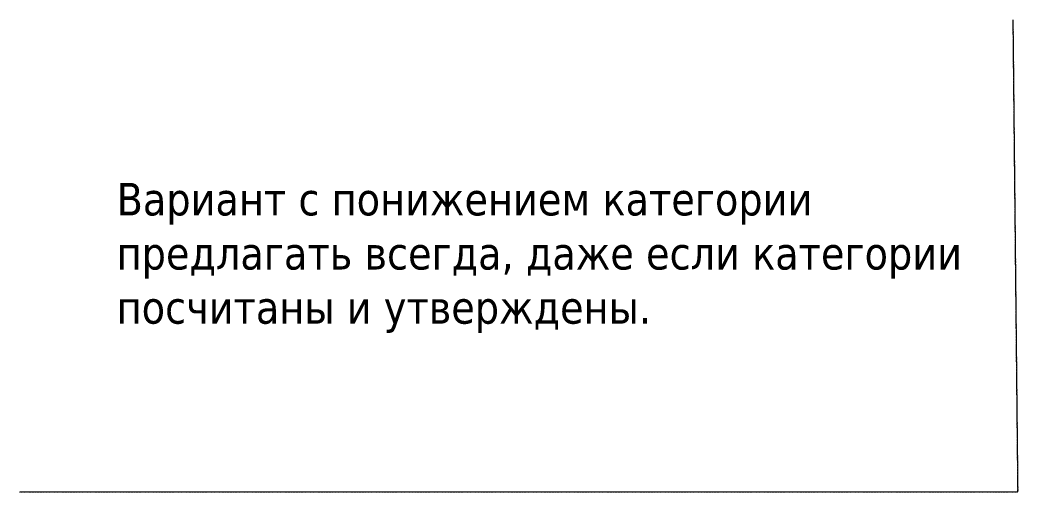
# Model space of a CAD drawing. Header units: millimetres. Extents: x -783640 to 8156175, y -1575894 to 1845315.
# Drawn here: x -339565 to 29645, y 1032330 to 1206787 of the extents above; entities that cross this region are included whole.
import ezdxf

# ---------------------------------------------------------------- set-up
doc = ezdxf.new("R2010")
doc.units = ezdxf.units.MM
doc.layers.add('экспертиза ДУ', color=1, linetype='Continuous', lineweight=0)
doc.layers.add('экспертиза ДУ пояснения', color=6, linetype='Continuous', lineweight=0)
doc.styles.add('ЭКСПЕРТИЗА', font='tahoma.ttf')

msp = doc.modelspace()

# ---------------------------------------------------------------- linework, layer by layer
at = {"layer": 'экспертиза ДУ'}
msp.add_lwpolyline([(-339759, 1032416, 0.5205671), (-339429, 1032416, 0.5205671), (-339099, 1032416, 0.5205671), (-338769, 1032416, 0.5205671), (-338439, 1032416, 0.5205671), (-338109, 1032416, 0.5205671), (-337779, 1032416, 0.5205671), (-337449, 1032416, 0.5205671), (-337119, 1032416, 0.5205671), (-336789, 1032416, 0.5205671), (-336459, 1032416, 0.5205671), (-336129, 1032416, 0.5205671), (-335799, 1032416, 0.5205671), (-335469, 1032416, 0.5205671), (-335139, 1032416, 0.5205671), (-334809, 1032416, 0.5205671), (-334479, 1032416, 0.5205671), (-334149, 1032416, 0.5205671), (-333819, 1032416, 0.5205671), (-333490, 1032416, 0.5205671), (-333160, 1032416, 0.5205671), (-332830, 1032416, 0.5205671), (-332500, 1032416, 0.5205671), (-332170, 1032416, 0.5205671), (-331840, 1032416, 0.5205671), (-331510, 1032416, 0.5205671), (-331180, 1032416, 0.5205671), (-330850, 1032416, 0.5205671), (-330520, 1032416, 0.5205671), (-330190, 1032416, 0.5205671), (-329860, 1032416, 0.5205671), (-329530, 1032416, 0.5205671), (-329200, 1032416, 0.5205671), (-328870, 1032416, 0.5205671), (-328540, 1032416, 0.5205671), (-328210, 1032416, 0.5205671), (-327880, 1032416, 0.5205671), (-327550, 1032416, 0.5205671), (-327220, 1032416, 0.5205671), (-326890, 1032416, 0.5205671), (-326560, 1032416, 0.5205671), (-326230, 1032416, 0.5205671), (-325900, 1032416, 0.5205671), (-325570, 1032416, 0.5205671), (-325240, 1032416, 0.5205671), (-324911, 1032416, 0.5205671), (-324581, 1032416, 0.5205671), (-324251, 1032416, 0.5205671), (-323921, 1032416, 0.5205671), (-323591, 1032416, 0.5205671), (-323261, 1032416, 0.5205671), (-322931, 1032416, 0.5205671), (-322601, 1032416, 0.5205671), (-322271, 1032416, 0.5205671), (-321941, 1032416, 0.5205671), (-321611, 1032416, 0.5205671), (-321281, 1032416, 0.5205671), (-320951, 1032416, 0.5205671), (-320621, 1032416, 0.5205671), (-320291, 1032416, 0.5205671), (-319961, 1032416, 0.5205671), (-319631, 1032416, 0.5205671), (-319301, 1032416, 0.5205671), (-318971, 1032416, 0.5205671), (-318641, 1032416, 0.5205671), (-318311, 1032416, 0.5205671), (-317981, 1032416, 0.5205671), (-317651, 1032416, 0.5205671), (-317321, 1032416, 0.5205671), (-316991, 1032416, 0.5205671), (-316661, 1032416, 0.5205671), (-316332, 1032416, 0.5205671), (-316002, 1032416, 0.5205671), (-315672, 1032416, 0.5205671), (-315342, 1032416, 0.5205671), (-315012, 1032416, 0.5205671), (-314682, 1032416, 0.5205671), (-314352, 1032416, 0.5205671), (-314022, 1032416, 0.5205671), (-313692, 1032416, 0.5205671), (-313362, 1032416, 0.5205671), (-313032, 1032416, 0.5205671), (-312702, 1032416, 0.5205671), (-312372, 1032416, 0.5205671), (-312042, 1032416, 0.5205671), (-311712, 1032416, 0.5205671), (-311382, 1032416, 0.5205671), (-311052, 1032416, 0.5205671), (-310722, 1032416, 0.5205671), (-310392, 1032416, 0.5205671), (-310062, 1032416, 0.5205671), (-309732, 1032416, 0.5205671), (-309402, 1032416, 0.5205671), (-309072, 1032416, 0.5205671), (-308742, 1032416, 0.5205671), (-308412, 1032416, 0.5205671), (-308082, 1032416, 0.5205671), (-307753, 1032416, 0.5205671), (-307423, 1032416, 0.5205671), (-307093, 1032416, 0.5205671), (-306763, 1032416, 0.5205671), (-306433, 1032416, 0.5205671), (-306103, 1032416, 0.5205671), (-305773, 1032416, 0.5205671), (-305443, 1032416, 0.5205671), (-305113, 1032416, 0.5205671), (-304783, 1032416, 0.5205671), (-304453, 1032416, 0.5205671), (-304123, 1032416, 0.5205671), (-303793, 1032416, 0.5205671), (-303463, 1032416, 0.5205671), (-303133, 1032416, 0.5205671), (-302803, 1032416, 0.5205671), (-302473, 1032416, 0.5205671), (-302143, 1032416, 0.5205671), (-301813, 1032416, 0.5205671), (-301483, 1032416, 0.5205671), (-301153, 1032416, 0.5205671), (-300823, 1032416, 0.5205671), (-300493, 1032416, 0.5205671), (-300163, 1032416, 0.5205671), (-299833, 1032416, 0.5205671), (-299503, 1032416, 0.5205671), (-299174, 1032416, 0.5205671), (-298844, 1032416, 0.5205671), (-298514, 1032416, 0.5205671), (-298184, 1032416, 0.5205671), (-297854, 1032416, 0.5205671), (-297524, 1032416, 0.5205671), (-297194, 1032416, 0.5205671), (-296864, 1032416, 0.5205671), (-296534, 1032416, 0.5205671), (-296204, 1032416, 0.5205671), (-295874, 1032416, 0.5205671), (-295544, 1032416, 0.5205671), (-295214, 1032416, 0.5205671), (-294884, 1032416, 0.5205671), (-294554, 1032416, 0.5205671), (-294224, 1032416, 0.5205671), (-293894, 1032416, 0.5205671), (-293564, 1032416, 0.5205671), (-293234, 1032416, 0.5205671), (-292904, 1032416, 0.5205671), (-292574, 1032416, 0.5205671), (-292244, 1032416, 0.5205671), (-291914, 1032416, 0.5205671), (-291584, 1032416, 0.5205671), (-291254, 1032416, 0.5205671), (-290924, 1032416, 0.5205671), (-290595, 1032416, 0.5205671), (-290265, 1032416, 0.5205671), (-289935, 1032416, 0.5205671), (-289605, 1032416, 0.5205671), (-289275, 1032416, 0.5205671), (-288945, 1032416, 0.5205671), (-288615, 1032416, 0.5205671), (-288285, 1032416, 0.5205671), (-287955, 1032416, 0.5205671), (-287625, 1032416, 0.5205671), (-287295, 1032416, 0.5205671), (-286965, 1032416, 0.5205671), (-286635, 1032416, 0.5205671), (-286305, 1032416, 0.5205671), (-285975, 1032416, 0.5205671), (-285645, 1032416, 0.5205671), (-285315, 1032416, 0.5205671), (-284985, 1032416, 0.5205671), (-284655, 1032416, 0.5205671), (-284325, 1032416, 0.5205671), (-283995, 1032416, 0.5205671), (-283665, 1032416, 0.5205671), (-283335, 1032416, 0.5205671), (-283005, 1032416, 0.5205671), (-282675, 1032416, 0.5205671), (-282345, 1032416, 0.5205671), (-282016, 1032416, 0.5205671), (-281686, 1032416, 0.5205671), (-281356, 1032416, 0.5205671), (-281026, 1032416, 0.5205671), (-280696, 1032416, 0.5205671), (-280366, 1032416, 0.5205671), (-280036, 1032416, 0.5205671), (-279706, 1032416, 0.5205671), (-279376, 1032416, 0.5205671), (-279046, 1032416, 0.5205671), (-278716, 1032416, 0.5205671), (-278386, 1032416, 0.5205671), (-278056, 1032416, 0.5205671), (-277726, 1032416, 0.5205671), (-277396, 1032416, 0.5205671), (-277066, 1032416, 0.5205671), (-276736, 1032416, 0.5205671), (-276406, 1032416, 0.5205671), (-276076, 1032416, 0.5205671), (-275746, 1032416, 0.5205671), (-275416, 1032416, 0.5205671), (-275086, 1032416, 0.5205671), (-274756, 1032416, 0.5205671), (-274426, 1032416, 0.5205671), (-274096, 1032416, 0.5205671), (-273766, 1032416, 0.5205671), (-273437, 1032416, 0.5205671), (-273107, 1032416, 0.5205671), (-272777, 1032416, 0.5205671), (-272447, 1032416, 0.5205671), (-272117, 1032416, 0.5205671), (-271787, 1032416, 0.5205671), (-271457, 1032416, 0.5205671), (-271127, 1032416, 0.5205671), (-270797, 1032416, 0.5205671), (-270467, 1032416, 0.5205671), (-270137, 1032416, 0.5205671), (-269807, 1032416, 0.5205671), (-269477, 1032416, 0.5205671), (-269147, 1032416, 0.5205671), (-268817, 1032416, 0.5205671), (-268487, 1032416, 0.5205671), (-268157, 1032416, 0.5205671), (-267827, 1032416, 0.5205671), (-267497, 1032416, 0.5205671), (-267167, 1032416, 0.5205671), (-266837, 1032416, 0.5205671), (-266507, 1032416, 0.5205671), (-266177, 1032416, 0.5205671), (-265847, 1032416, 0.5205671), (-265517, 1032416, 0.5205671), (-265187, 1032416, 0.5205671), (-264858, 1032416, 0.5205671), (-264528, 1032416, 0.5205671), (-264198, 1032416, 0.5205671), (-263868, 1032416, 0.5205671), (-263538, 1032416, 0.5205671), (-263208, 1032416, 0.5205671), (-262878, 1032416, 0.5205671), (-262548, 1032416, 0.5205671), (-262218, 1032416, 0.5205671), (-261888, 1032416, 0.5205671), (-261558, 1032416, 0.5205671), (-261228, 1032416, 0.5205671), (-260898, 1032416, 0.5205671), (-260568, 1032416, 0.5205671), (-260238, 1032416, 0.5205671), (-259908, 1032416, 0.5205671), (-259578, 1032416, 0.5205671), (-259248, 1032416, 0.5205671), (-258918, 1032416, 0.5205671), (-258588, 1032416, 0.5205671), (-258258, 1032416, 0.5205671), (-257928, 1032416, 0.5205671), (-257598, 1032416, 0.5205671), (-257268, 1032416, 0.5205671), (-256938, 1032416, 0.5205671), (-256608, 1032416, 0.5205671), (-256279, 1032416, 0.5205671), (-255949, 1032416, 0.5205671), (-255619, 1032416, 0.5205671), (-255289, 1032416, 0.5205671), (-254959, 1032416, 0.5205671), (-254629, 1032416, 0.5205671), (-254299, 1032416, 0.5205671), (-253969, 1032416, 0.5205671), (-253639, 1032416, 0.5205671), (-253309, 1032416, 0.5205671), (-252979, 1032416, 0.5205671), (-252649, 1032416, 0.5205671), (-252319, 1032416, 0.5205671), (-251989, 1032416, 0.5205671), (-251659, 1032416, 0.5205671), (-251329, 1032416, 0.5205671), (-250999, 1032416, 0.5205671), (-250669, 1032416, 0.5205671), (-250339, 1032416, 0.5205671), (-250009, 1032416, 0.5205671), (-249679, 1032416, 0.5205671), (-249349, 1032416, 0.5205671), (-249019, 1032416, 0.5205671), (-248689, 1032416, 0.5205671), (-248359, 1032416, 0.5205671), (-248029, 1032416, 0.5205671), (-247700, 1032416, 0.5205671), (-247370, 1032416, 0.5205671), (-247040, 1032416, 0.5205671), (-246710, 1032416, 0.5205671), (-246380, 1032416, 0.5205671), (-246050, 1032416, 0.5205671), (-245720, 1032416, 0.5205671), (-245390, 1032416, 0.5205671), (-245060, 1032416, 0.5205671), (-244730, 1032416, 0.5205671), (-244400, 1032416, 0.5205671), (-244070, 1032416, 0.5205671), (-243740, 1032416, 0.5205671), (-243410, 1032416, 0.5205671), (-243080, 1032416, 0.5205671), (-242750, 1032416, 0.5205671), (-242420, 1032416, 0.5205671), (-242090, 1032416, 0.5205671), (-241760, 1032416, 0.5205671), (-241430, 1032416, 0.5205671), (-241100, 1032416, 0.5205671), (-240770, 1032416, 0.5205671), (-240440, 1032416, 0.5205671), (-240110, 1032416, 0.5205671), (-239780, 1032416, 0.5205671), (-239450, 1032416, 0.5205671), (-239121, 1032416, 0.5205671), (-238791, 1032416, 0.5205671), (-238461, 1032416, 0.5205671), (-238131, 1032416, 0.5205671), (-237801, 1032416, 0.5205671), (-237471, 1032416, 0.5205671), (-237141, 1032416, 0.5205671), (-236811, 1032416, 0.5205671), (-236481, 1032416, 0.5205671), (-236151, 1032416, 0.5205671), (-235821, 1032416, 0.5205671), (-235491, 1032416, 0.5205671), (-235161, 1032416, 0.5205671), (-234831, 1032416, 0.5205671), (-234501, 1032416, 0.5205671), (-234171, 1032416, 0.5205671), (-233841, 1032416, 0.5205671), (-233511, 1032416, 0.5205671), (-233181, 1032416, 0.5205671), (-232851, 1032416, 0.5205671), (-232521, 1032416, 0.5205671), (-232191, 1032416, 0.5205671), (-231861, 1032416, 0.5205671), (-231531, 1032416, 0.5205671), (-231201, 1032416, 0.5205671), (-230871, 1032416, 0.5205671), (-230542, 1032416, 0.5205671), (-230212, 1032416, 0.5205671), (-229882, 1032416, 0.5205671), (-229552, 1032416, 0.5205671), (-229222, 1032416, 0.5205671), (-228892, 1032416, 0.5205671), (-228562, 1032416, 0.5205671), (-228232, 1032416, 0.5205671), (-227902, 1032416, 0.5205671), (-227572, 1032416, 0.5205671), (-227242, 1032416, 0.5205671), (-226912, 1032416, 0.5205671), (-226582, 1032416, 0.5205671), (-226252, 1032416, 0.5205671), (-225922, 1032416, 0.5205671), (-225592, 1032416, 0.5205671), (-225262, 1032416, 0.5205671), (-224932, 1032416, 0.5205671), (-224602, 1032416, 0.5205671), (-224272, 1032416, 0.5205671), (-223942, 1032416, 0.5205671), (-223612, 1032416, 0.5205671), (-223282, 1032416, 0.5205671), (-222952, 1032416, 0.5205671), (-222622, 1032416, 0.5205671), (-222292, 1032416, 0.5205671), (-221963, 1032416, 0.5205671), (-221633, 1032416, 0.5205671), (-221303, 1032416, 0.5205671), (-220973, 1032416, 0.5205671), (-220643, 1032416, 0.5205671), (-220313, 1032416, 0.5205671), (-219983, 1032416, 0.5205671), (-219653, 1032416, 0.5205671), (-219323, 1032416, 0.5205671), (-218993, 1032416, 0.5205671), (-218663, 1032416, 0.5205671), (-218333, 1032416, 0.5205671), (-218003, 1032416, 0.5205671), (-217673, 1032416, 0.5205671), (-217343, 1032416, 0.5205671), (-217013, 1032416, 0.5205671), (-216683, 1032416, 0.5205671), (-216353, 1032416, 0.5205671), (-216023, 1032416, 0.5205671), (-215693, 1032416, 0.5205671), (-215363, 1032416, 0.5205671), (-215033, 1032416, 0.5205671), (-214703, 1032416, 0.5205671), (-214373, 1032416, 0.5205671), (-214043, 1032416, 0.5205671), (-213713, 1032416, 0.5205671), (-213384, 1032416, 0.5205671), (-213054, 1032416, 0.5205671), (-212724, 1032416, 0.5205671), (-212394, 1032416, 0.5205671), (-212064, 1032416, 0.5205671), (-211734, 1032416, 0.5205671), (-211404, 1032416, 0.5205671), (-211074, 1032416, 0.5205671), (-210744, 1032416, 0.5205671), (-210414, 1032416, 0.5205671), (-210084, 1032416, 0.5205671), (-209754, 1032416, 0.5205671), (-209424, 1032416, 0.5205671), (-209094, 1032416, 0.5205671), (-208764, 1032416, 0.5205671), (-208434, 1032416, 0.5205671), (-208104, 1032416, 0.5205671), (-207774, 1032416, 0.5205671), (-207444, 1032416, 0.5205671), (-207114, 1032416, 0.5205671), (-206784, 1032416, 0.5205671), (-206454, 1032416, 0.5205671), (-206124, 1032416, 0.5205671), (-205794, 1032416, 0.5205671), (-205464, 1032416, 0.5205671), (-205134, 1032416, 0.5205671), (-204804, 1032416, 0.5205671), (-204475, 1032416, 0.5205671), (-204145, 1032416, 0.5205671), (-203815, 1032416, 0.5205671), (-203485, 1032416, 0.5205671), (-203155, 1032416, 0.5205671), (-202825, 1032416, 0.5205671), (-202495, 1032416, 0.5205671), (-202165, 1032416, 0.5205671), (-201835, 1032416, 0.5205671), (-201505, 1032416, 0.5205671), (-201175, 1032416, 0.5205671), (-200845, 1032416, 0.5205671), (-200515, 1032416, 0.5205671), (-200185, 1032416, 0.5205671), (-199855, 1032416, 0.5205671), (-199525, 1032416, 0.5205671), (-199195, 1032416, 0.5205671), (-198865, 1032416, 0.5205671), (-198535, 1032416, 0.5205671), (-198205, 1032416, 0.5205671), (-197875, 1032416, 0.5205671), (-197545, 1032416, 0.5205671), (-197215, 1032416, 0.5205671), (-196885, 1032416, 0.5205671), (-196555, 1032416, 0.5205671), (-196225, 1032416, 0.5205671), (-195896, 1032416, 0.5205671), (-195566, 1032416, 0.5205671), (-195236, 1032416, 0.5205671), (-194906, 1032416, 0.5205671), (-194576, 1032416, 0.5205671), (-194246, 1032416, 0.5205671), (-193916, 1032416, 0.5205671), (-193586, 1032416, 0.5205671), (-193256, 1032416, 0.5205671), (-192926, 1032416, 0.5205671), (-192596, 1032416, 0.5205671), (-192266, 1032416, 0.5205671), (-191936, 1032416, 0.5205671), (-191606, 1032416, 0.5205671), (-191276, 1032416, 0.5205671), (-190946, 1032416, 0.5205671), (-190616, 1032416, 0.5205671), (-190286, 1032416, 0.5205671), (-189956, 1032416, 0.5205671), (-189626, 1032416, 0.5205671), (-189296, 1032416, 0.5205671), (-188966, 1032416, 0.5205671), (-188636, 1032416, 0.5205671), (-188306, 1032416, 0.5205671), (-187976, 1032416, 0.5205671), (-187646, 1032416, 0.5205671), (-187317, 1032416, 0.5205671), (-186987, 1032416, 0.5205671), (-186657, 1032416, 0.5205671), (-186327, 1032416, 0.5205671), (-185997, 1032416, 0.5205671), (-185667, 1032416, 0.5205671), (-185337, 1032416, 0.5205671), (-185007, 1032416, 0.5205671), (-184677, 1032416, 0.5205671), (-184347, 1032416, 0.5205671), (-184017, 1032416, 0.5205671), (-183687, 1032416, 0.5205671), (-183357, 1032416, 0.5205671), (-183027, 1032416, 0.5205671), (-182697, 1032416, 0.5205671), (-182367, 1032416, 0.5205671), (-182037, 1032416, 0.5205671), (-181707, 1032416, 0.5205671), (-181377, 1032416, 0.5205671), (-181047, 1032416, 0.5205671), (-180717, 1032416, 0.5205671), (-180387, 1032416, 0.5205671), (-180057, 1032416, 0.5205671), (-179727, 1032416, 0.5205671), (-179397, 1032416, 0.5205671), (-179067, 1032416, 0.5205671), (-178738, 1032416, 0.5205671), (-178408, 1032416, 0.5205671), (-178078, 1032416, 0.5205671), (-177748, 1032416, 0.5205671), (-177418, 1032416, 0.5205671), (-177088, 1032416, 0.5205671), (-176758, 1032416, 0.5205671), (-176428, 1032416, 0.5205671), (-176098, 1032416, 0.5205671), (-175768, 1032416, 0.5205671), (-175438, 1032416, 0.5205671), (-175108, 1032416, 0.5205671), (-174778, 1032416, 0.5205671), (-174448, 1032416, 0.5205671), (-174118, 1032416, 0.5205671), (-173788, 1032416, 0.5205671), (-173458, 1032416, 0.5205671), (-173128, 1032416, 0.5205671), (-172798, 1032416, 0.5205671), (-172468, 1032416, 0.5205671), (-172138, 1032416, 0.5205671), (-171808, 1032416, 0.5205671), (-171478, 1032416, 0.5205671), (-171148, 1032416, 0.5205671), (-170818, 1032416, 0.5205671), (-170488, 1032416, 0.5205671), (-170159, 1032416, 0.5205671), (-169829, 1032416, 0.5205671), (-169499, 1032416, 0.5205671), (-169169, 1032416, 0.5205671), (-168839, 1032416, 0.5205671), (-168509, 1032416, 0.5205671), (-168179, 1032416, 0.5205671), (-167849, 1032416, 0.5205671), (-167519, 1032416, 0.5205671), (-167189, 1032416, 0.5205671), (-166859, 1032416, 0.5205671), (-166529, 1032416, 0.5205671), (-166199, 1032416, 0.5205671), (-165869, 1032416, 0.5205671), (-165539, 1032416, 0.5205671), (-165209, 1032416, 0.5205671), (-164879, 1032416, 0.5205671), (-164549, 1032416, 0.5205671), (-164219, 1032416, 0.5205671), (-163889, 1032416, 0.5205671), (-163559, 1032416, 0.5205671), (-163229, 1032416, 0.5205671), (-162899, 1032416, 0.5205671), (-162569, 1032416, 0.5205671), (-162239, 1032416, 0.5205671), (-161909, 1032416, 0.5205671), (-161580, 1032416, 0.5205671), (-161250, 1032416, 0.5205671), (-160920, 1032416, 0.5205671), (-160590, 1032416, 0.5205671), (-160260, 1032416, 0.5205671), (-159930, 1032416, 0.5205671), (-159600, 1032416, 0.5205671), (-159270, 1032416, 0.5205671), (-158940, 1032416, 0.5205671), (-158610, 1032416, 0.5205671), (-158280, 1032416, 0.5205671), (-157950, 1032416, 0.5205671), (-157620, 1032416, 0.5205671), (-157290, 1032416, 0.5205671), (-156960, 1032416, 0.5205671), (-156630, 1032416, 0.5205671), (-156300, 1032416, 0.5205671), (-155970, 1032416, 0.5205671), (-155640, 1032416, 0.5205671), (-155310, 1032416, 0.5205671), (-154980, 1032416, 0.5205671), (-154650, 1032416, 0.5205671), (-154320, 1032416, 0.5205671), (-153990, 1032416, 0.5205671), (-153660, 1032416, 0.5205671), (-153330, 1032416, 0.5205671), (-153001, 1032416, 0.5205671), (-152671, 1032416, 0.5205671), (-152341, 1032416, 0.5205671), (-152011, 1032416, 0.5205671), (-151681, 1032416, 0.5205671), (-151351, 1032416, 0.5205671), (-151021, 1032416, 0.5205671), (-150691, 1032416, 0.5205671), (-150361, 1032416, 0.5205671), (-150031, 1032416, 0.5205671), (-149701, 1032416, 0.5205671), (-149371, 1032416, 0.5205671), (-149041, 1032416, 0.5205671), (-148711, 1032416, 0.5205671), (-148381, 1032416, 0.5205671), (-148051, 1032416, 0.5205671), (-147721, 1032416, 0.5205671), (-147391, 1032416, 0.5205671), (-147061, 1032416, 0.5205671), (-146731, 1032416, 0.5205671), (-146401, 1032416, 0.5205671), (-146071, 1032416, 0.5205671), (-145741, 1032416, 0.5205671), (-145411, 1032416, 0.5205671), (-145081, 1032416, 0.5205671), (-144751, 1032416, 0.5205671), (-144422, 1032416, 0.5205671), (-144092, 1032416, 0.5205671), (-143762, 1032416, 0.5205671), (-143432, 1032416, 0.5205671), (-143102, 1032416, 0.5205671), (-142772, 1032416, 0.5205671), (-142442, 1032416, 0.5205671), (-142112, 1032416, 0.5205671), (-141782, 1032416, 0.5205671), (-141452, 1032416, 0.5205671), (-141122, 1032416, 0.5205671), (-140792, 1032416, 0.5205671), (-140462, 1032416, 0.5205671), (-140132, 1032416, 0.5205671), (-139802, 1032416, 0.5205671), (-139472, 1032416, 0.5205671), (-139142, 1032416, 0.5205671), (-138812, 1032416, 0.5205671), (-138482, 1032416, 0.5205671), (-138152, 1032416, 0.5205671), (-137822, 1032416, 0.5205671), (-137492, 1032416, 0.5205671), (-137162, 1032416, 0.5205671), (-136832, 1032416, 0.5205671), (-136502, 1032416, 0.5205671), (-136172, 1032416, 0.5205671), (-135843, 1032416, 0.5205671), (-135513, 1032416, 0.5205671), (-135183, 1032416, 0.5205671), (-134853, 1032416, 0.5205671), (-134523, 1032416, 0.5205671), (-134193, 1032416, 0.5205671), (-133863, 1032416, 0.5205671), (-133533, 1032416, 0.5205671), (-133203, 1032416, 0.5205671), (-132873, 1032416, 0.5205671), (-132543, 1032416, 0.5205671), (-132213, 1032416, 0.5205671), (-131883, 1032416, 0.5205671), (-131553, 1032416, 0.5205671), (-131223, 1032416, 0.5205671), (-130893, 1032416, 0.5205671), (-130563, 1032416, 0.5205671), (-130233, 1032416, 0.5205671), (-129903, 1032416, 0.5205671), (-129573, 1032416, 0.5205671), (-129243, 1032416, 0.5205671), (-128913, 1032416, 0.5205671), (-128583, 1032416, 0.5205671), (-128253, 1032416, 0.5205671), (-127923, 1032416, 0.5205671), (-127593, 1032416, 0.5205671), (-127264, 1032416, 0.5205671), (-126934, 1032416, 0.5205671), (-126604, 1032416, 0.5205671), (-126274, 1032416, 0.5205671), (-125944, 1032416, 0.5205671), (-125614, 1032416, 0.5205671), (-125284, 1032416, 0.5205671), (-124954, 1032416, 0.5205671), (-124624, 1032416, 0.5205671), (-124294, 1032416, 0.5205671), (-123964, 1032416, 0.5205671), (-123634, 1032416, 0.5205671), (-123304, 1032416, 0.5205671), (-122974, 1032416, 0.5205671), (-122644, 1032416, 0.5205671), (-122314, 1032416, 0.5205671), (-121984, 1032416, 0.5205671), (-121654, 1032416, 0.5205671), (-121324, 1032416, 0.5205671), (-120994, 1032416, 0.5205671), (-120664, 1032416, 0.5205671), (-120334, 1032416, 0.5205671), (-120004, 1032416, 0.5205671), (-119674, 1032416, 0.5205671), (-119344, 1032416, 0.5205671), (-119014, 1032416, 0.5205671), (-118685, 1032416, 0.5205671), (-118355, 1032416, 0.5205671), (-118025, 1032416, 0.5205671), (-117695, 1032416, 0.5205671), (-117365, 1032416, 0.5205671), (-117035, 1032416, 0.5205671), (-116705, 1032416, 0.5205671), (-116375, 1032416, 0.5205671), (-116045, 1032416, 0.5205671), (-115715, 1032416, 0.5205671), (-115385, 1032416, 0.5205671), (-115055, 1032416, 0.5205671), (-114725, 1032416, 0.5205671), (-114395, 1032416, 0.5205671), (-114065, 1032416, 0.5205671), (-113735, 1032416, 0.5205671), (-113405, 1032416, 0.5205671), (-113075, 1032416, 0.5205671), (-112745, 1032416, 0.5205671), (-112415, 1032416, 0.5205671), (-112085, 1032416, 0.5205671), (-111755, 1032416, 0.5205671), (-111425, 1032416, 0.5205671), (-111095, 1032416, 0.5205671), (-110765, 1032416, 0.5205671), (-110435, 1032416, 0.5205671), (-110106, 1032416, 0.5205671), (-109776, 1032416, 0.5205671), (-109446, 1032416, 0.5205671), (-109116, 1032416, 0.5205671), (-108786, 1032416, 0.5205671), (-108456, 1032416, 0.5205671), (-108126, 1032416, 0.5205671), (-107796, 1032416, 0.5205671), (-107466, 1032416, 0.5205671), (-107136, 1032416, 0.5205671), (-106806, 1032416, 0.5205671), (-106476, 1032416, 0.5205671), (-106146, 1032416, 0.5205671), (-105816, 1032416, 0.5205671), (-105486, 1032416, 0.5205671), (-105156, 1032416, 0.5205671), (-104826, 1032416, 0.5205671), (-104496, 1032416, 0.5205671), (-104166, 1032416, 0.5205671), (-103836, 1032416, 0.5205671), (-103506, 1032416, 0.5205671), (-103176, 1032416, 0.5205671), (-102846, 1032416, 0.5205671), (-102516, 1032416, 0.5205671), (-102186, 1032416, 0.5205671), (-101856, 1032416, 0.5205671), (-101527, 1032416, 0.5205671), (-101197, 1032416, 0.5205671), (-100867, 1032416, 0.5205671), (-100537, 1032416, 0.5205671), (-100207, 1032416, 0.5205671), (-99877, 1032416, 0.5205671), (-99547, 1032416, 0.5205671), (-99217, 1032416, 0.5205671), (-98887, 1032416, 0.5205671), (-98557, 1032416, 0.5205671), (-98227, 1032416, 0.5205671), (-97897, 1032416, 0.5205671), (-97567, 1032416, 0.5205671), (-97237, 1032416, 0.5205671), (-96907, 1032416, 0.5205671), (-96577, 1032416, 0.5205671), (-96247, 1032416, 0.5205671), (-95917, 1032416, 0.5205671), (-95587, 1032416, 0.5205671), (-95257, 1032416, 0.5205671), (-94927, 1032416, 0.5205671), (-94597, 1032416, 0.5205671), (-94267, 1032416, 0.5205671), (-93937, 1032416, 0.5205671), (-93607, 1032416, 0.5205671), (-93277, 1032416, 0.5205671), (-92948, 1032416, 0.5205671), (-92618, 1032416, 0.5205671), (-92288, 1032416, 0.5205671), (-91958, 1032416, 0.5205671), (-91628, 1032416, 0.5205671), (-91298, 1032416, 0.5205671), (-90968, 1032416, 0.5205671), (-90638, 1032416, 0.5205671), (-90308, 1032416, 0.5205671), (-89978, 1032416, 0.5205671), (-89648, 1032416, 0.5205671), (-89318, 1032416, 0.5205671), (-88988, 1032416, 0.5205671), (-88658, 1032416, 0.5205671), (-88328, 1032416, 0.5205671), (-87998, 1032416, 0.5205671), (-87668, 1032416, 0.5205671), (-87338, 1032416, 0.5205671), (-87008, 1032416, 0.5205671), (-86678, 1032416, 0.5205671), (-86348, 1032416, 0.5205671), (-86018, 1032416, 0.5205671), (-85688, 1032416, 0.5205671), (-85358, 1032416, 0.5205671), (-85028, 1032416, 0.5205671), (-84698, 1032416, 0.5205671), (-84369, 1032416, 0.5205671), (-84039, 1032416, 0.5205671), (-83709, 1032416, 0.5205671), (-83379, 1032416, 0.5205671), (-83049, 1032416, 0.5205671), (-82719, 1032416, 0.5205671), (-82389, 1032416, 0.5205671), (-82059, 1032416, 0.5205671), (-81729, 1032416, 0.5205671), (-81399, 1032416, 0.5205671), (-81069, 1032416, 0.5205671), (-80739, 1032416, 0.5205671), (-80409, 1032416, 0.5205671), (-80079, 1032416, 0.5205671), (-79749, 1032416, 0.5205671), (-79419, 1032416, 0.5205671), (-79089, 1032416, 0.5205671), (-78759, 1032416, 0.5205671), (-78429, 1032416, 0.5205671), (-78099, 1032416, 0.5205671), (-77769, 1032416, 0.5205671), (-77439, 1032416, 0.5205671), (-77109, 1032416, 0.5205671), (-76779, 1032416, 0.5205671), (-76449, 1032416, 0.5205671), (-76119, 1032416, 0.5205671), (-75790, 1032416, 0.5205671), (-75460, 1032416, 0.5205671), (-75130, 1032416, 0.5205671), (-74800, 1032416, 0.5205671), (-74470, 1032416, 0.5205671), (-74140, 1032416, 0.5205671), (-73810, 1032416, 0.5205671), (-73480, 1032416, 0.5205671), (-73150, 1032416, 0.5205671), (-72820, 1032416, 0.5205671), (-72490, 1032416, 0.5205671), (-72160, 1032416, 0.5205671), (-71830, 1032416, 0.5205671), (-71500, 1032416, 0.5205671), (-71170, 1032416, 0.5205671), (-70840, 1032416, 0.5205671), (-70510, 1032416, 0.5205671), (-70180, 1032416, 0.5205671), (-69850, 1032416, 0.5205671), (-69520, 1032416, 0.5205671), (-69190, 1032416, 0.5205671), (-68860, 1032416, 0.5205671), (-68530, 1032416, 0.5205671), (-68200, 1032416, 0.5205671), (-67870, 1032416, 0.5205671), (-67540, 1032416, 0.5205671), (-67211, 1032416, 0.5205671), (-66881, 1032416, 0.5205671), (-66551, 1032416, 0.5205671), (-66221, 1032416, 0.5205671), (-65891, 1032416, 0.5205671), (-65561, 1032416, 0.5205671), (-65231, 1032416, 0.5205671), (-64901, 1032416, 0.5205671), (-64571, 1032416, 0.5205671), (-64241, 1032416, 0.5205671), (-63911, 1032416, 0.5205671), (-63581, 1032416, 0.5205671), (-63251, 1032416, 0.5205671), (-62921, 1032416, 0.5205671), (-62591, 1032416, 0.5205671), (-62261, 1032416, 0.5205671), (-61931, 1032416, 0.5205671), (-61601, 1032416, 0.5205671), (-61271, 1032416, 0.5205671), (-60941, 1032416, 0.5205671), (-60611, 1032416, 0.5205671), (-60281, 1032416, 0.5205671), (-59951, 1032416, 0.5205671), (-59621, 1032416, 0.5205671), (-59291, 1032416, 0.5205671), (-58961, 1032416, 0.5205671), (-58632, 1032416, 0.5205671), (-58302, 1032416, 0.5205671), (-57972, 1032416, 0.5205671), (-57642, 1032416, 0.5205671), (-57312, 1032416, 0.5205671), (-56982, 1032416, 0.5205671), (-56652, 1032416, 0.5205671), (-56322, 1032416, 0.5205671), (-55992, 1032416, 0.5205671), (-55662, 1032416, 0.5205671), (-55332, 1032416, 0.5205671), (-55002, 1032416, 0.5205671), (-54672, 1032416, 0.5205671), (-54342, 1032416, 0.5205671), (-54012, 1032416, 0.5205671), (-53682, 1032416, 0.5205671), (-53352, 1032416, 0.5205671), (-53022, 1032416, 0.5205671), (-52692, 1032416, 0.5205671), (-52362, 1032416, 0.5205671), (-52032, 1032416, 0.5205671), (-51702, 1032416, 0.5205671), (-51372, 1032416, 0.5205671), (-51042, 1032416, 0.5205671), (-50712, 1032416, 0.5205671), (-50382, 1032416, 0.5205671), (-50052, 1032416, 0.5205671), (-49723, 1032416, 0.5205671), (-49393, 1032416, 0.5205671), (-49063, 1032416, 0.5205671), (-48733, 1032416, 0.5205671), (-48403, 1032416, 0.5205671), (-48073, 1032416, 0.5205671), (-47743, 1032416, 0.5205671), (-47413, 1032416, 0.5205671), (-47083, 1032416, 0.5205671), (-46753, 1032416, 0.5205671), (-46423, 1032416, 0.5205671), (-46093, 1032416, 0.5205671), (-45763, 1032416, 0.5205671), (-45433, 1032416, 0.5205671), (-45103, 1032416, 0.5205671), (-44773, 1032416, 0.5205671), (-44443, 1032416, 0.5205671), (-44113, 1032416, 0.5205671), (-43783, 1032416, 0.5205671), (-43453, 1032416, 0.5205671), (-43123, 1032416, 0.5205671), (-42793, 1032416, 0.5205671), (-42463, 1032416, 0.5205671), (-42133, 1032416, 0.5205671), (-41803, 1032416, 0.5205671), (-41473, 1032416, 0.5205671), (-41144, 1032416, 0.5205671), (-40814, 1032416, 0.5205671), (-40484, 1032416, 0.5205671), (-40154, 1032416, 0.5205671), (-39824, 1032416, 0.5205671), (-39494, 1032416, 0.5205671), (-39164, 1032416, 0.5205671), (-38834, 1032416, 0.5205671), (-38504, 1032416, 0.5205671), (-38174, 1032416, 0.5205671), (-37844, 1032416, 0.5205671), (-37514, 1032416, 0.5205671), (-37184, 1032416, 0.5205671), (-36854, 1032416, 0.5205671), (-36524, 1032416, 0.5205671), (-36194, 1032416, 0.5205671), (-35864, 1032416, 0.5205671), (-35534, 1032416, 0.5205671), (-35204, 1032416, 0.5205671), (-34874, 1032416, 0.5205671), (-34544, 1032416, 0.5205671), (-34214, 1032416, 0.5205671), (-33884, 1032416, 0.5205671), (-33554, 1032416, 0.5205671), (-33224, 1032416, 0.5205671), (-32894, 1032416, 0.5205671), (-32565, 1032416, 0.5205671), (-32235, 1032416, 0.5205671), (-31905, 1032416, 0.5205671), (-31575, 1032416, 0.5205671), (-31245, 1032416, 0.5205671), (-30915, 1032416, 0.5205671), (-30585, 1032416, 0.5205671), (-30255, 1032416, 0.5205671), (-29925, 1032416, 0.5205671), (-29595, 1032416, 0.5205671), (-29265, 1032416, 0.5205671), (-28935, 1032416, 0.5205671), (-28605, 1032416, 0.5205671), (-28275, 1032416, 0.5205671), (-27945, 1032416, 0.5205671), (-27615, 1032416, 0.5205671), (-27285, 1032416, 0.5205671), (-26955, 1032416, 0.5205671), (-26625, 1032416, 0.5205671), (-26295, 1032416, 0.5205671), (-25965, 1032416, 0.5205671), (-25635, 1032416, 0.5205671), (-25305, 1032416, 0.5205671), (-24975, 1032416, 0.5205671), (-24645, 1032416, 0.5205671), (-24315, 1032416, 0.5205671), (-23986, 1032416, 0.5205671), (-23656, 1032416, 0.5205671), (-23326, 1032416, 0.5205671), (-22996, 1032416, 0.5205671), (-22666, 1032416, 0.5205671), (-22336, 1032416, 0.5205671), (-22006, 1032416, 0.5205671), (-21676, 1032416, 0.5205671), (-21346, 1032416, 0.5205671), (-21016, 1032416, 0.5205671), (-20686, 1032416, 0.5205671), (-20356, 1032416, 0.5205671), (-20026, 1032416, 0.5205671), (-19696, 1032416, 0.5205671), (-19366, 1032416, 0.5205671), (-19036, 1032416, 0.5205671), (-18706, 1032416, 0.5205671), (-18376, 1032416, 0.5205671), (-18046, 1032416, 0.5205671), (-17716, 1032416, 0.5205671), (-17386, 1032416, 0.5205671), (-17056, 1032416, 0.5205671), (-16726, 1032416, 0.5205671), (-16396, 1032416, 0.5205671), (-16066, 1032416, 0.5205671), (-15736, 1032416, 0.5205671), (-15407, 1032416, 0.5205671), (-15077, 1032416, 0.5205671), (-14747, 1032416, 0.5205671), (-14417, 1032416, 0.5205671), (-14087, 1032416, 0.5205671), (-13757, 1032416, 0.5205671), (-13427, 1032416, 0.5205671), (-13097, 1032416, 0.5205671), (-12767, 1032416, 0.5205671), (-12437, 1032416, 0.5205671), (-12107, 1032416, 0.5205671), (-11777, 1032416, 0.5205671), (-11447, 1032416, 0.5205671), (-11117, 1032416, 0.5205671), (-10787, 1032416, 0.5205671), (-10457, 1032416, 0.5205671), (-10127, 1032416, 0.5205671), (-9797, 1032416, 0.5205671), (-9467, 1032416, 0.5205671), (-9137, 1032416, 0.5205671), (-8807, 1032416, 0.5205671), (-8477, 1032416, 0.5205671), (-8147, 1032416, 0.5205671), (-7817, 1032416, 0.5205671), (-7487, 1032416, 0.5205671), (-7157, 1032416, 0.5205671), (-6828, 1032416, 0.5205671), (-6498, 1032416, 0.5205671), (-6168, 1032416, 0.5205671), (-5838, 1032416, 0.5205671), (-5508, 1032416, 0.5205671), (-5178, 1032416, 0.5205671), (-4848, 1032416, 0.5205671), (-4518, 1032416, 0.5205671), (-4188, 1032416, 0.5205671), (-3858, 1032416, 0.5205671), (-3528, 1032416, 0.5205671), (-3198, 1032416, 0.5205671), (-2868, 1032416, 0.5205671), (-2538, 1032416, 0.5205671), (-2208, 1032416, 0.5205671), (-1878, 1032416, 0.5205671), (-1548, 1032416, 0.5205671), (-1218, 1032416, 0.5205671), (-888, 1032416, 0.5205671), (-558, 1032416, 0.5205671), (-228, 1032416, 0.5205671), (102, 1032416, 0.5205671), (432, 1032416, 0.5205671), (762, 1032416, 0.5205671), (1092, 1032416, 0.5205671), (1422, 1032416, 0.5205671), (1751, 1032416, 0.5205671), (2081, 1032416, 0.5205671), (2411, 1032416, 0.5205671), (2741, 1032416, 0.5205671), (3071, 1032416, 0.5205671), (3401, 1032416, 0.5205671), (3731, 1032416, 0.5205671), (4061, 1032416, 0.5205671), (4391, 1032416, 0.5205671), (4721, 1032416, 0.5205671), (5051, 1032416, 0.5205671), (5381, 1032416, 0.5205671), (5711, 1032416, 0.5205671), (6041, 1032416, 0.5205671), (6371, 1032416, 0.5205671), (6701, 1032416, 0.5205671), (7031, 1032416, 0.5205671), (7361, 1032416, 0.5205671), (7691, 1032416, 0.5205671), (8021, 1032416, 0.5205671), (8351, 1032416, 0.5205671), (8681, 1032416, 0.5205671), (9011, 1032416, 0.5205671), (9341, 1032416, 0.5205671), (9671, 1032416, 0.5205671), (10001, 1032416, 0.5205671), (10330, 1032416, 0.5205671), (10660, 1032416, 0.5205671), (10990, 1032416, 0.5205671), (11320, 1032416, 0.5205671), (11650, 1032416, 0.5205671), (11980, 1032416, 0.5205671), (12310, 1032416, 0.5205671), (12640, 1032416, 0.5205671), (12970, 1032416, 0.5205671), (13300, 1032416, 0.5205671), (13630, 1032416, 0.5205671), (13960, 1032416, 0.5205671), (14290, 1032416, 0.5205671), (14620, 1032416, 0.5205671), (14950, 1032416, 0.5205671), (15280, 1032416, 0.5205671), (15610, 1032416, 0.5205671), (15940, 1032416, 0.5205671), (16270, 1032416, 0.5205671), (16600, 1032416, 0.5205671), (16930, 1032416, 0.5205671), (17260, 1032416, 0.5205671), (17590, 1032416, 0.5205671), (17920, 1032416, 0.5205671), (18250, 1032416, 0.5205671), (18580, 1032416, 0.5205671), (18909, 1032416, 0.5205671), (19239, 1032416, 0.5205671), (19569, 1032416, 0.5205671), (19899, 1032416, 0.5205671), (20229, 1032416, 0.5205671), (20559, 1032416, 0.5205671), (20889, 1032416, 0.5205671), (21219, 1032416, 0.5205671), (21549, 1032416, 0.5205671), (21879, 1032416, 0.5205671), (22209, 1032416, 0.5205671), (22539, 1032416, 0.5205671), (22869, 1032416, 0.5205671), (23199, 1032416, 0.5205671), (23529, 1032416, 0.5205671), (23859, 1032416, 0.5205671), (24189, 1032416, 0.5205671), (24519, 1032416, 0.5205671), (24849, 1032416, 0.5205671), (25179, 1032416, 0.5205671), (25509, 1032416, 0.5205671), (25839, 1032416, 0.5205671), (26169, 1032416, 0.5205671), (26499, 1032416, 0.5205671), (26829, 1032416, 0.5205671), (27159, 1032416, 0.5205671), (27488, 1032416, 0.5205671), (27818, 1032416, 0.5205671), (28148, 1032416, 0.5205671), (28478, 1032416, 0.5205671), (28808, 1032416, 0.5205671), (29138, 1032416, 0.5205671), (29468, 1032416, 0.5205671), (29561, 1032651, 0.5205671), (29558, 1032981, 0.5205671), (29554, 1033311, 0.5205671), (29551, 1033641, 0.5205671), (29548, 1033971, 0.5205671), (29544, 1034301, 0.5205671), (29541, 1034630, 0.5205671), (29537, 1034960, 0.5205671), (29534, 1035290, 0.5205671), (29531, 1035620, 0.5205671), (29527, 1035950, 0.5205671), (29524, 1036280, 0.5205671), (29521, 1036610, 0.5205671), (29517, 1036940, 0.5205671), (29514, 1037270, 0.5205671), (29511, 1037600, 0.5205671), (29507, 1037930, 0.5205671), (29504, 1038260, 0.5205671), (29500, 1038590, 0.5205671), (29497, 1038920, 0.5205671), (29494, 1039250, 0.5205671), (29490, 1039580, 0.5205671), (29487, 1039910, 0.5205671), (29484, 1040240, 0.5205671), (29480, 1040569, 0.5205671), (29477, 1040899, 0.5205671), (29473, 1041229, 0.5205671), (29470, 1041559, 0.5205671), (29467, 1041889, 0.5205671), (29463, 1042219, 0.5205671), (29460, 1042549, 0.5205671), (29457, 1042879, 0.5205671), (29453, 1043209, 0.5205671), (29450, 1043539, 0.5205671), (29447, 1043869, 0.5205671), (29443, 1044199, 0.5205671), (29440, 1044529, 0.5205671), (29436, 1044859, 0.5205671), (29433, 1045189, 0.5205671), (29430, 1045519, 0.5205671), (29426, 1045849, 0.5205671), (29423, 1046179, 0.5205671), (29420, 1046508, 0.5205671), (29416, 1046838, 0.5205671), (29413, 1047168, 0.5205671), (29409, 1047498, 0.5205671), (29406, 1047828, 0.5205671), (29403, 1048158, 0.5205671), (29399, 1048488, 0.5205671), (29396, 1048818, 0.5205671), (29393, 1049148, 0.5205671), (29389, 1049478, 0.5205671), (29386, 1049808, 0.5205671), (29383, 1050138, 0.5205671), (29379, 1050468, 0.5205671), (29376, 1050798, 0.5205671), (29372, 1051128, 0.5205671), (29369, 1051458, 0.5205671), (29366, 1051788, 0.5205671), (29362, 1052118, 0.5205671), (29359, 1052447, 0.5205671), (29356, 1052777, 0.5205671), (29352, 1053107, 0.5205671), (29349, 1053437, 0.5205671), (29345, 1053767, 0.5205671), (29342, 1054097, 0.5205671), (29339, 1054427, 0.5205671), (29335, 1054757, 0.5205671), (29332, 1055087, 0.5205671), (29329, 1055417, 0.5205671), (29325, 1055747, 0.5205671), (29322, 1056077, 0.5205671), (29318, 1056407, 0.5205671), (29315, 1056737, 0.5205671), (29312, 1057067, 0.5205671), (29308, 1057397, 0.5205671), (29305, 1057727, 0.5205671), (29302, 1058057, 0.5205671), (29298, 1058386, 0.5205671), (29295, 1058716, 0.5205671), (29292, 1059046, 0.5205671), (29288, 1059376, 0.5205671), (29285, 1059706, 0.5205671), (29281, 1060036, 0.5205671), (29278, 1060366, 0.5205671), (29275, 1060696, 0.5205671), (29271, 1061026, 0.5205671), (29268, 1061356, 0.5205671), (29265, 1061686, 0.5205671), (29261, 1062016, 0.5205671), (29258, 1062346, 0.5205671), (29254, 1062676, 0.5205671), (29251, 1063006, 0.5205671), (29248, 1063336, 0.5205671), (29244, 1063666, 0.5205671), (29241, 1063996, 0.5205671), (29238, 1064325, 0.5205671), (29234, 1064655, 0.5205671), (29231, 1064985, 0.5205671), (29228, 1065315, 0.5205671), (29224, 1065645, 0.5205671), (29221, 1065975, 0.5205671), (29217, 1066305, 0.5205671), (29214, 1066635, 0.5205671), (29211, 1066965, 0.5205671), (29207, 1067295, 0.5205671), (29204, 1067625, 0.5205671), (29201, 1067955, 0.5205671), (29197, 1068285, 0.5205671), (29194, 1068615, 0.5205671), (29190, 1068945, 0.5205671), (29187, 1069275, 0.5205671), (29184, 1069605, 0.5205671), (29180, 1069935, 0.5205671), (29177, 1070264, 0.5205671), (29174, 1070594, 0.5205671), (29170, 1070924, 0.5205671), (29167, 1071254, 0.5205671), (29164, 1071584, 0.5205671), (29160, 1071914, 0.5205671), (29157, 1072244, 0.5205671), (29153, 1072574, 0.5205671), (29150, 1072904, 0.5205671), (29147, 1073234, 0.5205671), (29143, 1073564, 0.5205671), (29140, 1073894, 0.5205671), (29137, 1074224, 0.5205671), (29133, 1074554, 0.5205671), (29130, 1074884, 0.5205671), (29126, 1075214, 0.5205671), (29123, 1075544, 0.5205671), (29120, 1075874, 0.5205671), (29116, 1076203, 0.5205671), (29113, 1076533, 0.5205671), (29110, 1076863, 0.5205671), (29106, 1077193, 0.5205671), (29103, 1077523, 0.5205671), (29100, 1077853, 0.5205671), (29096, 1078183, 0.5205671), (29093, 1078513, 0.5205671), (29089, 1078843, 0.5205671), (29086, 1079173, 0.5205671), (29083, 1079503, 0.5205671), (29079, 1079833, 0.5205671), (29076, 1080163, 0.5205671), (29073, 1080493, 0.5205671), (29069, 1080823, 0.5205671), (29066, 1081153, 0.5205671), (29062, 1081483, 0.5205671), (29059, 1081813, 0.5205671), (29056, 1082142, 0.5205671), (29052, 1082472, 0.5205671), (29049, 1082802, 0.5205671), (29046, 1083132, 0.5205671), (29042, 1083462, 0.5205671), (29039, 1083792, 0.5205671), (29036, 1084122, 0.5205671), (29032, 1084452, 0.5205671), (29029, 1084782, 0.5205671), (29025, 1085112, 0.5205671), (29022, 1085442, 0.5205671), (29019, 1085772, 0.5205671), (29015, 1086102, 0.5205671), (29012, 1086432, 0.5205671), (29009, 1086762, 0.5205671), (29005, 1087092, 0.5205671), (29002, 1087422, 0.5205671), (28998, 1087752, 0.5205671), (28995, 1088081, 0.5205671), (28992, 1088411, 0.5205671), (28988, 1088741, 0.5205671), (28985, 1089071, 0.5205671), (28982, 1089401, 0.5205671), (28978, 1089731, 0.5205671), (28975, 1090061, 0.5205671), (28972, 1090391, 0.5205671), (28968, 1090721, 0.5205671), (28965, 1091051, 0.5205671), (28961, 1091381, 0.5205671), (28958, 1091711, 0.5205671), (28955, 1092041, 0.5205671), (28951, 1092371, 0.5205671), (28948, 1092701, 0.5205671), (28945, 1093031, 0.5205671), (28941, 1093361, 0.5205671), (28938, 1093691, 0.5205671), (28934, 1094020, 0.5205671), (28931, 1094350, 0.5205671), (28928, 1094680, 0.5205671), (28924, 1095010, 0.5205671), (28921, 1095340, 0.5205671), (28918, 1095670, 0.5205671), (28914, 1096000, 0.5205671), (28911, 1096330, 0.5205671), (28908, 1096660, 0.5205671), (28904, 1096990, 0.5205671), (28901, 1097320, 0.5205671), (28897, 1097650, 0.5205671), (28894, 1097980, 0.5205671), (28891, 1098310, 0.5205671), (28887, 1098640, 0.5205671), (28884, 1098970, 0.5205671), (28881, 1099300, 0.5205671), (28877, 1099630, 0.5205671), (28874, 1099959, 0.5205671), (28870, 1100289, 0.5205671), (28867, 1100619, 0.5205671), (28864, 1100949, 0.5205671), (28860, 1101279, 0.5205671), (28857, 1101609, 0.5205671), (28854, 1101939, 0.5205671), (28850, 1102269, 0.5205671), (28847, 1102599, 0.5205671), (28843, 1102929, 0.5205671), (28840, 1103259, 0.5205671), (28837, 1103589, 0.5205671), (28833, 1103919, 0.5205671), (28830, 1104249, 0.5205671), (28827, 1104579, 0.5205671), (28823, 1104909, 0.5205671), (28820, 1105239, 0.5205671), (28817, 1105569, 0.5205671), (28813, 1105898, 0.5205671), (28810, 1106228, 0.5205671), (28806, 1106558, 0.5205671), (28803, 1106888, 0.5205671), (28800, 1107218, 0.5205671), (28796, 1107548, 0.5205671), (28793, 1107878, 0.5205671), (28790, 1108208, 0.5205671), (28786, 1108538, 0.5205671), (28783, 1108868, 0.5205671), (28779, 1109198, 0.5205671), (28776, 1109528, 0.5205671), (28773, 1109858, 0.5205671), (28769, 1110188, 0.5205671), (28766, 1110518, 0.5205671), (28763, 1110848, 0.5205671), (28759, 1111178, 0.5205671), (28756, 1111508, 0.5205671), (28753, 1111837, 0.5205671), (28749, 1112167, 0.5205671), (28746, 1112497, 0.5205671), (28742, 1112827, 0.5205671), (28739, 1113157, 0.5205671), (28736, 1113487, 0.5205671), (28732, 1113817, 0.5205671), (28729, 1114147, 0.5205671), (28726, 1114477, 0.5205671), (28722, 1114807, 0.5205671), (28719, 1115137, 0.5205671), (28715, 1115467, 0.5205671), (28712, 1115797, 0.5205671), (28709, 1116127, 0.5205671), (28705, 1116457, 0.5205671), (28702, 1116787, 0.5205671), (28699, 1117117, 0.5205671), (28695, 1117447, 0.5205671), (28692, 1117776, 0.5205671), (28689, 1118106, 0.5205671), (28685, 1118436, 0.5205671), (28682, 1118766, 0.5205671), (28678, 1119096, 0.5205671), (28675, 1119426, 0.5205671), (28672, 1119756, 0.5205671), (28668, 1120086, 0.5205671), (28665, 1120416, 0.5205671), (28662, 1120746, 0.5205671), (28658, 1121076, 0.5205671), (28655, 1121406, 0.5205671), (28651, 1121736, 0.5205671), (28648, 1122066, 0.5205671), (28645, 1122396, 0.5205671), (28641, 1122726, 0.5205671), (28638, 1123056, 0.5205671), (28635, 1123386, 0.5205671), (28631, 1123715, 0.5205671), (28628, 1124045, 0.5205671), (28625, 1124375, 0.5205671), (28621, 1124705, 0.5205671), (28618, 1125035, 0.5205671), (28614, 1125365, 0.5205671), (28611, 1125695, 0.5205671), (28608, 1126025, 0.5205671), (28604, 1126355, 0.5205671), (28601, 1126685, 0.5205671), (28598, 1127015, 0.5205671), (28594, 1127345, 0.5205671), (28591, 1127675, 0.5205671), (28587, 1128005, 0.5205671), (28584, 1128335, 0.5205671), (28581, 1128665, 0.5205671), (28577, 1128995, 0.5205671), (28574, 1129325, 0.5205671), (28571, 1129654, 0.5205671), (28567, 1129984, 0.5205671), (28564, 1130314, 0.5205671), (28561, 1130644, 0.5205671), (28557, 1130974, 0.5205671), (28554, 1131304, 0.5205671), (28550, 1131634, 0.5205671), (28547, 1131964, 0.5205671), (28544, 1132294, 0.5205671), (28540, 1132624, 0.5205671), (28537, 1132954, 0.5205671), (28534, 1133284, 0.5205671), (28530, 1133614, 0.5205671), (28527, 1133944, 0.5205671), (28523, 1134274, 0.5205671), (28520, 1134604, 0.5205671), (28517, 1134934, 0.5205671), (28513, 1135264, 0.5205671), (28510, 1135593, 0.5205671), (28507, 1135923, 0.5205671), (28503, 1136253, 0.5205671), (28500, 1136583, 0.5205671), (28497, 1136913, 0.5205671), (28493, 1137243, 0.5205671), (28490, 1137573, 0.5205671), (28486, 1137903, 0.5205671), (28483, 1138233, 0.5205671), (28480, 1138563, 0.5205671), (28476, 1138893, 0.5205671), (28473, 1139223, 0.5205671), (28470, 1139553, 0.5205671), (28466, 1139883, 0.5205671), (28463, 1140213, 0.5205671), (28459, 1140543, 0.5205671), (28456, 1140873, 0.5205671), (28453, 1141203, 0.5205671), (28449, 1141532, 0.5205671), (28446, 1141862, 0.5205671), (28443, 1142192, 0.5205671), (28439, 1142522, 0.5205671), (28436, 1142852, 0.5205671), (28433, 1143182, 0.5205671), (28429, 1143512, 0.5205671), (28426, 1143842, 0.5205671), (28422, 1144172, 0.5205671), (28419, 1144502, 0.5205671), (28416, 1144832, 0.5205671), (28412, 1145162, 0.5205671), (28409, 1145492, 0.5205671), (28406, 1145822, 0.5205671), (28402, 1146152, 0.5205671), (28399, 1146482, 0.5205671), (28395, 1146812, 0.5205671), (28392, 1147142, 0.5205671), (28389, 1147471, 0.5205671), (28385, 1147801, 0.5205671), (28382, 1148131, 0.5205671), (28379, 1148461, 0.5205671), (28375, 1148791, 0.5205671), (28372, 1149121, 0.5205671), (28368, 1149451, 0.5205671), (28365, 1149781, 0.5205671), (28362, 1150111, 0.5205671), (28358, 1150441, 0.5205671), (28355, 1150771, 0.5205671), (28352, 1151101, 0.5205671), (28348, 1151431, 0.5205671), (28345, 1151761, 0.5205671), (28342, 1152091, 0.5205671), (28338, 1152421, 0.5205671), (28335, 1152751, 0.5205671), (28331, 1153081, 0.5205671), (28328, 1153410, 0.5205671), (28325, 1153740, 0.5205671), (28321, 1154070, 0.5205671), (28318, 1154400, 0.5205671), (28315, 1154730, 0.5205671), (28311, 1155060, 0.5205671), (28308, 1155390, 0.5205671), (28304, 1155720, 0.5205671), (28301, 1156050, 0.5205671), (28298, 1156380, 0.5205671), (28294, 1156710, 0.5205671), (28291, 1157040, 0.5205671), (28288, 1157370, 0.5205671), (28284, 1157700, 0.5205671), (28281, 1158030, 0.5205671), (28278, 1158360, 0.5205671), (28274, 1158690, 0.5205671), (28271, 1159020, 0.5205671), (28267, 1159349, 0.5205671), (28264, 1159679, 0.5205671), (28261, 1160009, 0.5205671), (28257, 1160339, 0.5205671), (28254, 1160669, 0.5205671), (28251, 1160999, 0.5205671), (28247, 1161329, 0.5205671), (28244, 1161659, 0.5205671), (28240, 1161989, 0.5205671), (28237, 1162319, 0.5205671), (28234, 1162649, 0.5205671), (28230, 1162979, 0.5205671), (28227, 1163309, 0.5205671), (28224, 1163639, 0.5205671), (28220, 1163969, 0.5205671), (28217, 1164299, 0.5205671), (28214, 1164629, 0.5205671), (28210, 1164959, 0.5205671), (28207, 1165288, 0.5205671), (28203, 1165618, 0.5205671), (28200, 1165948, 0.5205671), (28197, 1166278, 0.5205671), (28193, 1166608, 0.5205671), (28190, 1166938, 0.5205671), (28187, 1167268, 0.5205671), (28183, 1167598, 0.5205671), (28180, 1167928, 0.5205671), (28176, 1168258, 0.5205671), (28173, 1168588, 0.5205671), (28170, 1168918, 0.5205671), (28166, 1169248, 0.5205671), (28163, 1169578, 0.5205671), (28160, 1169908, 0.5205671), (28156, 1170238, 0.5205671), (28153, 1170568, 0.5205671), (28150, 1170898, 0.5205671), (28146, 1171227, 0.5205671), (28143, 1171557, 0.5205671), (28139, 1171887, 0.5205671), (28136, 1172217, 0.5205671), (28133, 1172547, 0.5205671), (28129, 1172877, 0.5205671), (28126, 1173207, 0.5205671), (28123, 1173537, 0.5205671), (28119, 1173867, 0.5205671), (28116, 1174197, 0.5205671), (28112, 1174527, 0.5205671), (28109, 1174857, 0.5205671), (28106, 1175187, 0.5205671), (28102, 1175517, 0.5205671), (28099, 1175847, 0.5205671), (28096, 1176177, 0.5205671), (28092, 1176507, 0.5205671), (28089, 1176837, 0.5205671), (28086, 1177166, 0.5205671), (28082, 1177496, 0.5205671), (28079, 1177826, 0.5205671), (28075, 1178156, 0.5205671), (28072, 1178486, 0.5205671), (28069, 1178816, 0.5205671), (28065, 1179146, 0.5205671), (28062, 1179476, 0.5205671), (28059, 1179806, 0.5205671), (28055, 1180136, 0.5205671), (28052, 1180466, 0.5205671), (28048, 1180796, 0.5205671), (28045, 1181126, 0.5205671), (28042, 1181456, 0.5205671), (28038, 1181786, 0.5205671), (28035, 1182116, 0.5205671), (28032, 1182446, 0.5205671), (28028, 1182776, 0.5205671), (28025, 1183105, 0.5205671), (28022, 1183435, 0.5205671), (28018, 1183765, 0.5205671), (28015, 1184095, 0.5205671), (28011, 1184425, 0.5205671), (28008, 1184755, 0.5205671), (28005, 1185085, 0.5205671), (28001, 1185415, 0.5205671), (27998, 1185745, 0.5205671), (27995, 1186075, 0.5205671), (27991, 1186405, 0.5205671), (27988, 1186735, 0.5205671), (27984, 1187065, 0.5205671), (27981, 1187395, 0.5205671), (27978, 1187725, 0.5205671), (27974, 1188055, 0.5205671), (27971, 1188385, 0.5205671), (27968, 1188715, 0.5205671), (27964, 1189044, 0.5205671), (27961, 1189374, 0.5205671), (27958, 1189704, 0.5205671), (27954, 1190034, 0.5205671), (27951, 1190364, 0.5205671), (27947, 1190694, 0.5205671), (27944, 1191024, 0.5205671), (27941, 1191354, 0.5205671), (27937, 1191684, 0.5205671), (27934, 1192014, 0.5205671), (27931, 1192344, 0.5205671), (27927, 1192674, 0.5205671), (27924, 1193004, 0.5205671), (27920, 1193334, 0.5205671), (27917, 1193664, 0.5205671), (27914, 1193994, 0.5205671), (27910, 1194324, 0.5205671), (27907, 1194654, 0.5205671), (27904, 1194983, 0.5205671), (27900, 1195313, 0.5205671), (27897, 1195643, 0.5205671), (27894, 1195973, 0.5205671), (27890, 1196303, 0.5205671), (27887, 1196633, 0.5205671), (27883, 1196963, 0.5205671), (27880, 1197293, 0.5205671), (27877, 1197623, 0.5205671), (27873, 1197953, 0.5205671), (27870, 1198283, 0.5205671), (27867, 1198613, 0.5205671), (27863, 1198943, 0.5205671), (27860, 1199273, 0.5205671), (27856, 1199603, 0.5205671), (27853, 1199933, 0.5205671), (27850, 1200263, 0.5205671), (27846, 1200593, 0.5205671), (27843, 1200922, 0.5205671), (27840, 1201252, 0.5205671), (27836, 1201582, 0.5205671), (27833, 1201912, 0.5205671), (27829, 1202242, 0.5205671), (27826, 1202572, 0.5205671), (27823, 1202902, 0.5205671), (27819, 1203232, 0.5205671), (27816, 1203562, 0.5205671), (27813, 1203892, 0.5205671), (27809, 1204222, 0.5205671), (27806, 1204552, 0.5205671), (27803, 1204882, 0.5205671), (27799, 1205212, 0.5205671), (27796, 1205542, 0.5205671), (27792, 1205872, 0.5205671), (27789, 1206202, 0.5205671), (27786, 1206532, 0.5205671), (27782, 1206861, 0.5205671)], format="xyb", dxfattribs=at)

# ---------------------------------------------------------------- texts
at = {"layer": 'экспертиза ДУ пояснения', "color": 2, "lineweight": 0, "insert": (-303802, 1146568, 0), "char_height": 12000, "width": 324252.19, "attachment_point": 1, "style": 'ЭКСПЕРТИЗА'}
msp.add_mtext('\\A1;Вариант с понижением категории предлагать всегда, даже если категории посчитаны и утверждены.', dxfattribs=at)

doc.saveas('drawing.dxf')
